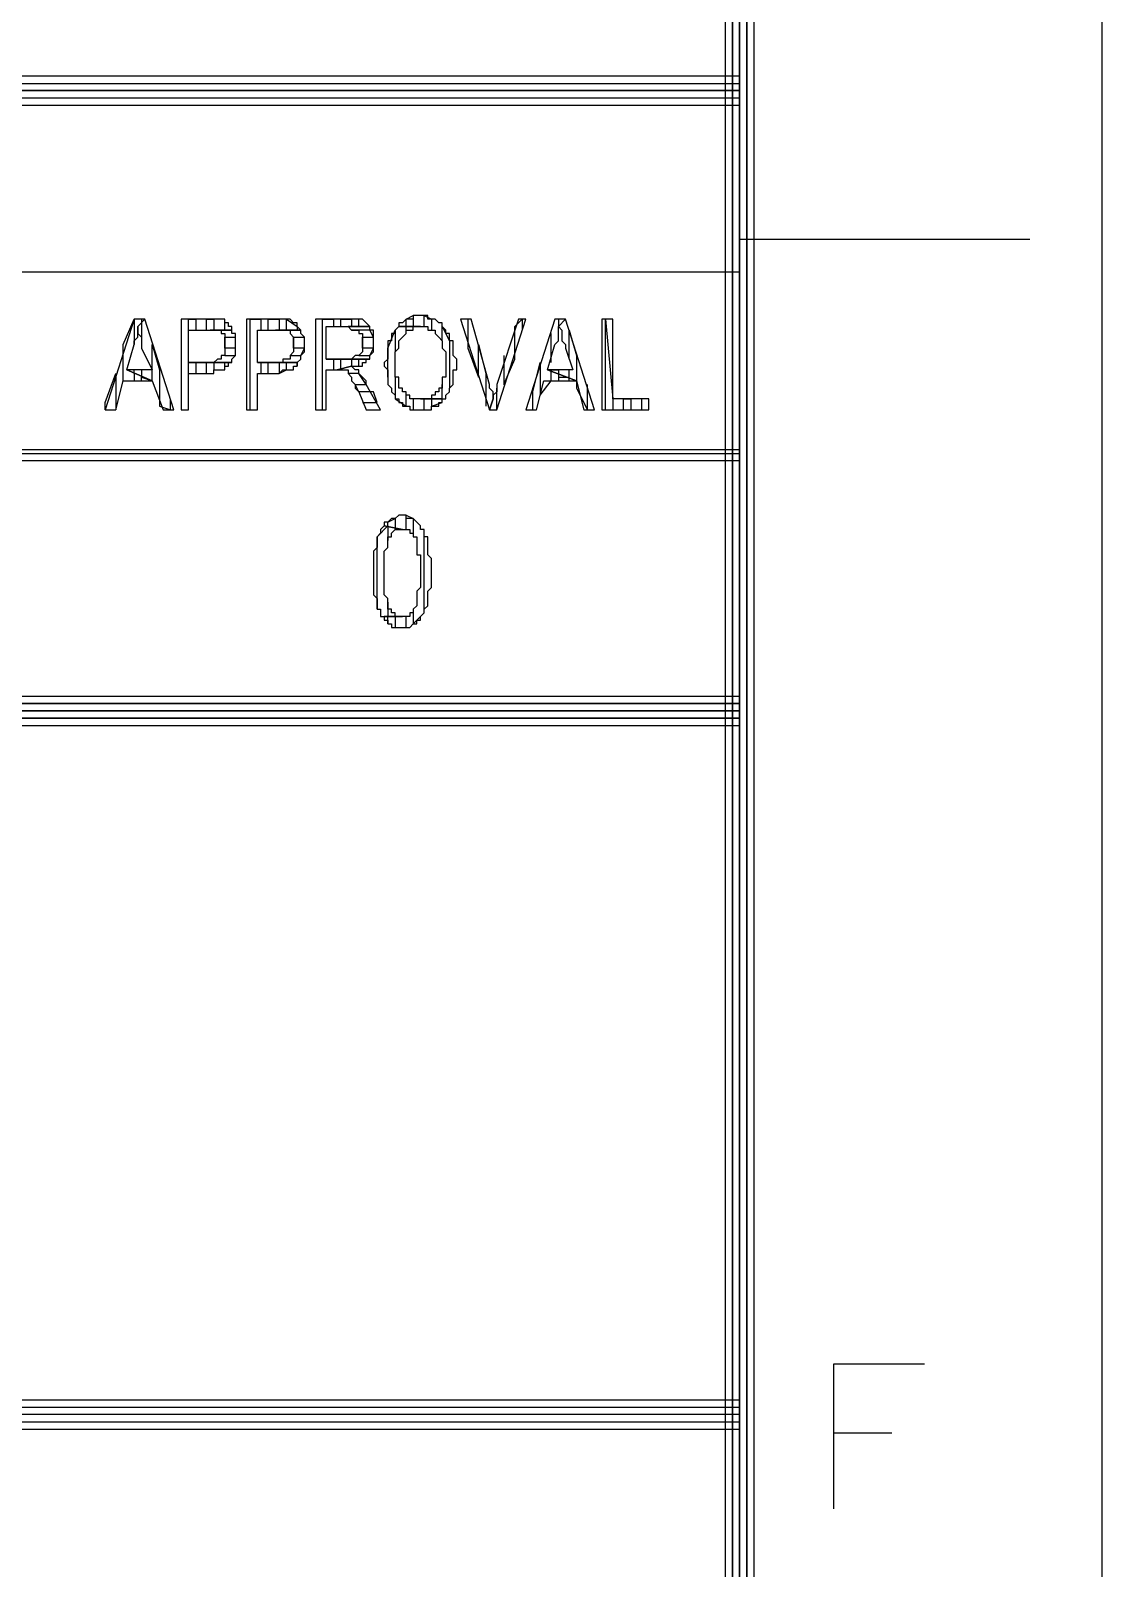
# Model space of a CAD drawing. Extents: x 0 to 594, y 0 to 420.
# Drawn here: x 564.45 to 594, y 41.36 to 83.75 of the extents above; entities that cross this region are included whole.
import ezdxf

# ---------------------------------------------------------------- set-up
doc = ezdxf.new("R2010")
doc.units = 0

msp = doc.modelspace()

# ---------------------------------------------------------------- linework, layer by layer
at = {"layer": 'GT_1', "flags": 128}
for points in [[(0, 0), (594, 0), (594, 420), (0, 420), (0, 0)], [(583.6, 10.4), (584.4, 9.6), (584.4, 410.4), (583.6, 409.6), (583.6, 10.4)], [(25, 10), (584, 10), (584, 85), (404, 85), (404, 410), (25, 410), (25, 10)], [(584.2, 9.8), (584.2, 410.2), (584, 410), (584, 10), (583.8, 10.2), (583.8, 409.8)], [(584.4, 97.3), (583.6, 97.3), (583.6, 10), (584.4, 10), (584.4, 97.3)], [(583.8, 97.3), (583.8, 10), (584, 10), (584, 97.3), (584.2, 97.3), (584.2, 10)], [(404, 82.5), (404, 81.7), (584, 81.7), (584, 82.5), (404, 82.5)], [(404, 81.9), (584, 81.9), (584, 82.1), (404, 82.1), (404, 82.3), (584, 82.3)], [(404, 82.1), (584, 82.1)], [(584, 78), (592, 78)], [(404, 77.1), (584, 77.1)], [(575.2, 75.9), (575.2, 75.9), (575.1, 75.9), (575.1, 75.9), (575, 75.9), (575, 75.8), (574.9, 75.8), (574.9, 75.8), (574.8, 75.8), (574.8, 75.8), (574.7, 75.7), (574.7, 75.7), (574.6, 75.7), (574.6, 75.6), (575.2, 75.6), (575.3, 75.6), (575.3, 75.6), (575.4, 75.6), (575.4, 75.5), (575.5, 75.5), (575.5, 75.5), (575.6, 75.5), (575.6, 75.4), (575.6, 75.4), (575.7, 75.3), (575.7, 75.3), (575.8, 75.2), (575.8, 75.2), (575.8, 75.1), (575.8, 75.1), (575.8, 75), (575.9, 74.9), (575.9, 74.9), (575.9, 74.8), (575.9, 74.7), (575.9, 74.7), (575.9, 74.6), (575.9, 74.5), (575.9, 74.4), (575.9, 74.4), (575.9, 74.3), (575.9, 74.2), (575.8, 74.2), (575.8, 74.1), (575.8, 74), (575.8, 74), (575.8, 73.9), (575.7, 73.9), (575.7, 73.8), (575.7, 73.8), (575.6, 73.8), (575.6, 73.7), (575.6, 73.7), (575.5, 73.7), (575.5, 73.6), (575.4, 73.6), (575.4, 73.6), (575.3, 73.6), (575.3, 73.6), (575.2, 73.6), (575.8, 73.6), (575.9, 73.6), (575.9, 73.7), (575.9, 73.7), (576, 73.8), (576, 73.8), (576, 73.9), (576, 73.9), (576.1, 74), (576.1, 74), (576.1, 74.1), (576.1, 74.2), (576.1, 74.2), (576.1, 74.3), (576.1, 74.4), (576.2, 74.4), (576.2, 74.5), (576.2, 74.6), (576.2, 74.6), (576.2, 74.7), (576.1, 74.8), (576.1, 74.9), (576.1, 74.9), (576.1, 75), (576.1, 75.1), (576.1, 75.1), (576.1, 75.2), (576, 75.2), (576, 75.3), (576, 75.3), (576, 75.4), (575.9, 75.4), (575.9, 75.5), (575.9, 75.5), (575.8, 75.6), (575.8, 75.6), (575.8, 75.7), (575.7, 75.7), (575.7, 75.7), (575.6, 75.8), (575.6, 75.8), (575.5, 75.8), (575.5, 75.8), (575.4, 75.8), (575.4, 75.9), (575.3, 75.9), (575.3, 75.9), (575.2, 75.9)], [(574.8, 75.6), (574.8, 75.8), (575, 75.9), (575, 75.6)], [(575.3, 75.6), (575.3, 75.9), (575.5, 75.8), (575.5, 75.5)], [(566.5, 73.3), (566.5, 73.5), (566.8, 74.3), (566.8, 73.3), (567, 74.1), (567, 75.1), (567.3, 75.8), (567.3, 75.1)], [(567.6, 75.8), (567.3, 75.8), (566.5, 73.3), (566.8, 73.3), (567, 74.1), (567.8, 74.1), (567.1, 74.4), (567.3, 75.1), (567.3, 75.2), (567.3, 75.2), (567.4, 75.3), (567.4, 75.4), (567.4, 75.4), (567.4, 75.5), (567.4, 75.6), (567.6, 75.8)], [(567.6, 75.8), (567.4, 75.6), (567.4, 75.5), (567.4, 75.5), (567.4, 75.4), (567.5, 75.3), (567.5, 75.3), (567.5, 75.2), (567.5, 75.1), (567.5, 75), (567.8, 74.4), (567.1, 74.4), (567.8, 74.1), (568.1, 73.3), (568.4, 73.3), (567.6, 75.8)], [(567.5, 75.8), (567.5, 75.8)], [(567.5, 75.8), (567.5, 75)], [(569.3, 75.8), (568.6, 75.8), (568.6, 73.3), (568.8, 73.3), (568.8, 74.3), (569.4, 74.3), (569.4, 74.3), (569.5, 74.3), (569.5, 74.4), (569.6, 74.4), (569.7, 74.4), (569.7, 74.4), (569.8, 74.4), (569.8, 74.4), (569.8, 74.5), (569.9, 74.5), (569.9, 74.5), (569.9, 74.6), (570, 74.6), (568.8, 74.6), (568.8, 75.5), (569.4, 75.5), (570, 75.5), (570, 75.6), (569.9, 75.6), (569.9, 75.7), (569.9, 75.7), (569.8, 75.7), (569.8, 75.8), (569.7, 75.8), (569.6, 75.8), (569.6, 75.8), (569.6, 75.8), (569.5, 75.8), (569.5, 75.8), (569.4, 75.8), (569.3, 75.8)], [(568.8, 73.3), (568.8, 75.8), (569, 75.8), (569, 75.5)], [(570, 75.5), (569.4, 75.5), (569.4, 75.5), (569.5, 75.5), (569.5, 75.5), (569.6, 75.5), (569.6, 75.5), (569.6, 75.5), (569.7, 75.5), (569.7, 75.4), (569.8, 75.4), (569.8, 75.4), (569.8, 75.3), (569.8, 75.2), (569.8, 75.2), (569.8, 75.1), (569.8, 75.1), (569.8, 75), (569.8, 74.9), (569.8, 74.9), (569.8, 74.8), (569.7, 74.8), (569.7, 74.7), (569.7, 74.7), (569.6, 74.7), (569.6, 74.7), (569.5, 74.6), (569.4, 74.6), (569.4, 74.6), (568.8, 74.6), (570, 74.6), (570, 74.7), (570, 74.7), (570.1, 74.8), (570.1, 74.8), (570.1, 74.9), (570.1, 75), (570.1, 75), (570.1, 75.1), (570.1, 75.2), (570.1, 75.3), (570.1, 75.3), (570.1, 75.4), (570, 75.4), (570, 75.5), (570, 75.5)], [(569.3, 75.5), (569.3, 75.8), (569.5, 75.8), (569.5, 75.5)], [(569.8, 75.5), (569.8, 75.8)], [(571.2, 75.8), (570.4, 75.8), (570.4, 73.3), (570.7, 73.3), (570.7, 74.3), (571.2, 74.3), (571.3, 74.3), (571.3, 74.3), (571.4, 74.4), (571.5, 74.4), (571.5, 74.4), (571.6, 74.4), (571.6, 74.4), (571.7, 74.4), (571.7, 74.5), (571.7, 74.5), (571.8, 74.5), (571.8, 74.6), (571.8, 74.6), (570.7, 74.6), (570.7, 75.5), (571.2, 75.5), (571.9, 75.5), (571.8, 75.6), (571.8, 75.6), (571.8, 75.7), (571.7, 75.7), (571.7, 75.7), (571.6, 75.8), (571.6, 75.8), (571.5, 75.8), (571.5, 75.8), (571.4, 75.8), (571.4, 75.8), (571.3, 75.8), (571.3, 75.8), (571.2, 75.8)], [(570.5, 73.3), (570.5, 75.8), (570.8, 75.8), (570.8, 75.5)], [(571.9, 75.5), (571.2, 75.5), (571.3, 75.5), (571.3, 75.5), (571.4, 75.5), (571.4, 75.5), (571.5, 75.5), (571.5, 75.5), (571.6, 75.5), (571.6, 75.4), (571.6, 75.4), (571.7, 75.3), (571.7, 75.2), (571.7, 75.2), (571.7, 75.1), (571.7, 75.1), (571.7, 75), (571.7, 74.9), (571.7, 74.9), (571.6, 74.8), (571.6, 74.8), (571.6, 74.7), (571.5, 74.7), (571.5, 74.7), (571.4, 74.7), (571.4, 74.6), (571.3, 74.6), (571.2, 74.6), (570.7, 74.6), (571.8, 74.6), (571.9, 74.7), (571.9, 74.7), (571.9, 74.8), (571.9, 74.8), (572, 74.9), (572, 75), (572, 75), (572, 75.1), (572, 75.2), (572, 75.3), (572, 75.3), (571.9, 75.4), (571.9, 75.4), (571.9, 75.5), (571.9, 75.5)], [(571, 75.5), (571, 75.8), (571.3, 75.8), (571.3, 75.5)], [(571.5, 75.5), (571.5, 75.8), (571.8, 75.6), (571.8, 75.5)], [(573.2, 75.8), (572.3, 75.8), (572.3, 73.3), (572.6, 73.3), (572.6, 74.4), (572.9, 74.4), (573.3, 74.5), (573.4, 74.5), (573.5, 74.5), (573.5, 74.5), (573.6, 74.5), (573.6, 74.6), (573.7, 74.6), (573.7, 74.6), (573.7, 74.7), (573.8, 74.7), (573.8, 74.7), (572.6, 74.7), (572.6, 75.6), (573.2, 75.6), (573.8, 75.6), (573.7, 75.7), (573.7, 75.7), (573.7, 75.7), (573.6, 75.8), (573.6, 75.8), (573.6, 75.8), (573.5, 75.8), (573.5, 75.8), (573.4, 75.8), (573.3, 75.8), (573.3, 75.8), (573.2, 75.8)], [(572.5, 73.3), (572.5, 75.8), (572.8, 75.8), (572.8, 75.6)], [(573.8, 75.6), (573.2, 75.6), (573.2, 75.6), (573.3, 75.5), (573.4, 75.5), (573.4, 75.5), (573.5, 75.5), (573.5, 75.5), (573.5, 75.4), (573.6, 75.4), (573.6, 75.3), (573.6, 75.3), (573.6, 75.2), (573.6, 75.1), (573.6, 75.1), (573.6, 75), (573.6, 75), (573.6, 74.9), (573.6, 74.9), (573.5, 74.8), (573.5, 74.8), (573.4, 74.8), (573.4, 74.8), (573.4, 74.8), (573.3, 74.7), (573.3, 74.7), (573.2, 74.7), (573.1, 74.7), (572.6, 74.7), (573.8, 74.7), (573.8, 74.8), (573.8, 74.8), (573.9, 74.9), (573.9, 74.9), (573.9, 75), (573.9, 75.1), (573.9, 75.1), (573.9, 75.2), (573.9, 75.3), (573.9, 75.3), (573.9, 75.4), (573.9, 75.5), (573.8, 75.5), (573.8, 75.5), (573.8, 75.6)], [(573, 75.6), (573, 75.8), (573.3, 75.8), (573.3, 75.6)], [(573.5, 74.8), (573.8, 74.8), (573.9, 75), (573.6, 75), (573.6, 75.3), (573.9, 75.3), (573.8, 75.5), (573.3, 75.5)], [(573.5, 75.6), (573.5, 75.8)], [(574.6, 75.6), (574.6, 75.6), (574.5, 75.5), (574.5, 75.5), (574.5, 75.4), (574.4, 75.4), (574.4, 75.3), (574.4, 75.3), (574.4, 75.2), (574.3, 75.2), (574.3, 75.1), (574.3, 75.1), (574.3, 75), (574.3, 74.9), (574.3, 74.8), (574.3, 74.8), (574.3, 74.7), (574.2, 74.6), (574.2, 74.5), (574.2, 74.5), (574.2, 74.5), (574.3, 74.4), (574.3, 74.3), (574.3, 74.2), (574.3, 74.2), (574.3, 74.1), (574.3, 74), (574.3, 74), (574.4, 73.9), (574.4, 73.8), (574.4, 73.8), (574.5, 73.7), (574.5, 73.7), (574.5, 73.6), (574.6, 73.6), (574.6, 73.5), (574.7, 73.5), (574.7, 73.5), (574.7, 73.4), (574.8, 73.4), (574.8, 73.4), (574.9, 73.4), (574.9, 73.3), (575, 73.3), (575, 73.3), (575.1, 73.3), (575.1, 73.3), (575.2, 73.3), (575.3, 73.3), (575.3, 73.3), (575.4, 73.3), (575.4, 73.3), (575.5, 73.3), (575.5, 73.4), (575.6, 73.4), (575.6, 73.4), (575.7, 73.4), (575.7, 73.4), (575.7, 73.5), (575.8, 73.5), (575.8, 73.6), (575.2, 73.6), (575.2, 73.6), (575.1, 73.6), (575.1, 73.6), (575, 73.6), (575, 73.6), (574.9, 73.6), (574.9, 73.7), (574.8, 73.7), (574.8, 73.7), (574.8, 73.8), (574.7, 73.8), (574.7, 73.9), (574.6, 73.9), (574.6, 74), (574.6, 74.1), (574.6, 74.1), (574.6, 74.2), (574.5, 74.2), (574.5, 74.3), (574.5, 74.4), (574.5, 74.5), (574.5, 74.5), (574.5, 74.6), (574.5, 74.7), (574.5, 74.8), (574.5, 74.8), (574.5, 74.9), (574.6, 75), (574.6, 75), (574.6, 75.1), (574.6, 75.2), (574.6, 75.2), (574.7, 75.3), (574.7, 75.3), (574.7, 75.3), (574.8, 75.4), (574.8, 75.4), (574.8, 75.5), (574.9, 75.5), (574.9, 75.5), (575, 75.5), (575, 75.6), (575.1, 75.6), (575.2, 75.6), (575.2, 75.6), (574.6, 75.6)], [(574.3, 74.2), (574.3, 75), (574.5, 75.5), (574.5, 74.9)], [(574.8, 75.4), (574.8, 75.6), (575, 75.6), (575, 75.6)], [(575.8, 75.2), (575.8, 75.6), (576, 75.2), (576, 73.9)], [(576.6, 75.8), (576.3, 75.8), (577.1, 73.3), (577.2, 73.6), (577.2, 73.7), (577.2, 73.7), (577.2, 73.8), (577.1, 73.9), (577.1, 73.9), (577.1, 74), (576.6, 75.8)], [(576.5, 75.8), (576.5, 75), (576.8, 74.2), (576.8, 75.1), (577, 74.3), (577, 73.4)], [(578.1, 75.8), (577.9, 75.8), (577.3, 74), (577.3, 74), (577.3, 73.9), (577.3, 73.9), (577.3, 73.8), (577.2, 73.7), (577.2, 73.7), (577.2, 73.6), (577.1, 73.3), (577.3, 73.3), (578.1, 75.8)], [(577.5, 74.8), (577.5, 74), (577.8, 74.7), (577.8, 75.6), (578, 75.8), (578, 75.5)], [(579.2, 75.8), (578.9, 75.8), (578.1, 73.3), (578.4, 73.3), (578.6, 74.1), (579.5, 74.1), (578.7, 74.4), (578.9, 75.1), (579, 75.2), (579, 75.2), (579, 75.3), (579, 75.4), (579, 75.4), (579, 75.5), (579, 75.6), (579.2, 75.8)], [(579.2, 75.8), (579, 75.6), (579.1, 75.5), (579.1, 75.5), (579.1, 75.4), (579.1, 75.3), (579.1, 75.3), (579.1, 75.2), (579.2, 75.1), (579.2, 75), (579.4, 74.4), (578.7, 74.4), (579.5, 74.1), (579.7, 73.3), (580, 73.3), (579.2, 75.8)], [(579, 75.8), (579, 75.6)], [(579.3, 74.7), (579.3, 75.5), (579.5, 74.8), (579.5, 73.9), (579.8, 73.3), (579.8, 74)], [(580.5, 75.8), (580.2, 75.8), (580.2, 73.3), (581.5, 73.3), (581.5, 73.6), (580.5, 73.6), (580.5, 75.8)], [(580.3, 73.3), (580.3, 75.8), (580.5, 73.6), (580.5, 73.3), (580.8, 73.3), (580.8, 73.6), (581, 73.6), (581, 73.3), (581.3, 73.3), (581.3, 73.6)], [(567.5, 74.4), (567.5, 74.2), (567.8, 74.1), (567.8, 75.1), (568, 74.4), (568, 73.4), (568.3, 73.3), (568.3, 73.6)], [(569.8, 74.8), (570.1, 74.8), (570.1, 75), (569.8, 75), (569.8, 75.3), (570.1, 75.3)], [(571.6, 74.8), (571.9, 74.8), (572, 75), (571.7, 75), (571.7, 75.3), (572, 75.3)], [(578.8, 74.6), (578.8, 75.4)], [(569, 74.6), (569, 74.3), (569.3, 74.3), (569.3, 74.6)], [(569.5, 74.6), (569.5, 74.4), (569.8, 74.4), (569.8, 74.6)], [(570.8, 74.6), (570.8, 74.3), (571, 74.3), (571, 74.6)], [(571.3, 74.6), (571.3, 74.3), (571.5, 74.4), (571.5, 74.6)], [(571.8, 74.6), (571.8, 74.5)], [(572.8, 74.7), (572.8, 74.4), (573, 74.4), (573, 74.7)], [(573.3, 74.7), (573.3, 74.5), (573.5, 74.5), (573.5, 74.7)], [(578.3, 73.3), (578.3, 73.8), (578.5, 74.6), (578.5, 73.7), (578.8, 74.1), (578.8, 74.3)], [(567.3, 74.3), (567.3, 74.4)], [(567.3, 74.3), (567.3, 74.1), (567.5, 74.1), (567.5, 74.2)], [(573.3, 74.5), (572.9, 74.4), (572.9, 74.4), (573, 74.4), (573, 74.4), (573.1, 74.4), (573.1, 74.4), (573.2, 74.4), (573.2, 74.3), (573.2, 74.3), (573.2, 74.3), (573.3, 74.2), (573.3, 74.1), (573.3, 74.1), (573.4, 74), (573.4, 74), (573.4, 73.9), (573.5, 73.8), (573.7, 73.3), (574.1, 73.3), (573.7, 74), (573.7, 74), (573.7, 74.1), (573.7, 74.1), (573.6, 74.2), (573.6, 74.2), (573.5, 74.3), (573.5, 74.3), (573.5, 74.4), (573.5, 74.4), (573.4, 74.4), (573.3, 74.5)], [(573.6, 73.5), (574, 73.5), (573.9, 73.8), (573.5, 73.8), (573.4, 74), (573.7, 74), (573.5, 74.3), (573.2, 74.3)], [(574.5, 74.2), (574.5, 73.6), (574.8, 73.4), (574.8, 73.7)], [(578.8, 74.3), (578.8, 74.4), (579, 74.4), (579, 74.2), (579.3, 74.2), (579.3, 74.4)], [(579, 74.2), (579, 74.1), (579.3, 74.1), (579.3, 74.2)], [(567.8, 74.1), (567.8, 74.1)], [(575.5, 73.7), (575.5, 73.6), (575.8, 73.6), (575.8, 74)], [(577.3, 73.3), (577.3, 73.9)], [(575, 73.6), (575, 73.3), (575.3, 73.3), (575.3, 73.6), (575.5, 73.6), (575.5, 73.4), (575.8, 73.5), (575.8, 73.6)], [(575.3, 73.6), (575.3, 73.6)], [(404, 72.2), (404, 71.9), (584, 71.9), (584, 72.2), (404, 72.2)], [(404, 72.1), (584, 72.1)], [(404, 72.1), (584, 72.1)], [(564.7, 72.1), (571.7, 72.1)], [(573.5, 72.1), (573.9, 72.1)], [(575.7, 72.1), (584, 72.1)], [(574.7, 70.4), (574.6, 70.4), (574.5, 70.3), (574.5, 70.3), (574.4, 70.3), (574.4, 70.3), (574.3, 70.2), (574.3, 70.2), (574.2, 70.2), (574.2, 70.1), (574.2, 70.1), (574.7, 70), (574.7, 70), (574.8, 70), (574.8, 70), (574.9, 70), (574.9, 69.9), (575, 69.9), (575, 69.8), (575, 69.8), (575.1, 69.8), (575.1, 69.7), (575.1, 69.6), (575.1, 69.6), (575.1, 69.5), (575.1, 69.4), (575.1, 69.3), (575.2, 69.3), (575.2, 69.2), (575.2, 69.1), (575.2, 68.9), (575.2, 68.8), (575.2, 68.8), (575.2, 68.7), (575.2, 68.6), (575.2, 68.5), (575.2, 68.4), (575.1, 68.3), (575.1, 68.2), (575.1, 68.1), (575.1, 68.1), (575.1, 68), (575.1, 67.9), (575.1, 67.9), (575, 67.8), (575, 67.8), (575, 67.7), (574.9, 67.7), (574.9, 67.6), (574.8, 67.6), (574.8, 67.6), (574.7, 67.6), (574.2, 67.6), (574.2, 67.5), (574.3, 67.5), (574.3, 67.4), (574.4, 67.4), (574.4, 67.3), (574.5, 67.3), (574.6, 67.3), (574.6, 67.3), (574.7, 67.3), (574.7, 67.3), (574.8, 67.3), (574.8, 67.3), (574.9, 67.3), (575, 67.4), (575, 67.4), (575.1, 67.4), (575.1, 67.5), (575.1, 67.5), (575.2, 67.5), (575.2, 67.6), (575.3, 67.7), (575.3, 67.7), (575.3, 67.8), (575.4, 67.9), (575.4, 68), (575.4, 68), (575.4, 68.1), (575.4, 68.1), (575.4, 68.2), (575.4, 68.3), (575.5, 68.4), (575.5, 68.4), (575.5, 68.5), (575.5, 68.6), (575.5, 68.7), (575.5, 68.8), (575.5, 68.9), (575.5, 69), (575.5, 69.1), (575.5, 69.2), (575.5, 69.2), (575.4, 69.3), (575.4, 69.4), (575.4, 69.5), (575.4, 69.5), (575.4, 69.6), (575.4, 69.7), (575.4, 69.8), (575.3, 69.8), (575.3, 69.9), (575.3, 70), (575.2, 70), (575.2, 70.1), (575.1, 70.2), (575.1, 70.2), (575, 70.3), (575, 70.3), (575, 70.3), (574.9, 70.3), (574.8, 70.3), (574.8, 70.4), (574.7, 70.4)], [(574.8, 70), (574.8, 70.4), (575, 70.3), (575, 69.8)], [(574.2, 70.1), (574.1, 70), (574.1, 69.9), (574, 69.8), (574, 69.8), (574, 69.7), (574, 69.7), (574, 69.6), (574, 69.5), (573.9, 69.4), (573.9, 69.4), (573.9, 69.3), (573.9, 69.2), (573.9, 69.1), (573.9, 69), (573.9, 68.9), (573.9, 68.8), (573.9, 68.8), (573.9, 68.7), (573.9, 68.6), (573.9, 68.5), (573.9, 68.4), (573.9, 68.3), (573.9, 68.2), (574, 68.1), (574, 68), (574, 68), (574, 67.9), (574, 67.8), (574.1, 67.8), (574.1, 67.7), (574.1, 67.7), (574.1, 67.6), (574.2, 67.6), (574.7, 67.6), (574.7, 67.6), (574.6, 67.6), (574.5, 67.6), (574.5, 67.7), (574.4, 67.7), (574.4, 67.8), (574.3, 67.8), (574.3, 67.9), (574.3, 67.9), (574.3, 68), (574.3, 68.1), (574.3, 68.1), (574.2, 68.2), (574.2, 68.3), (574.2, 68.4), (574.2, 68.5), (574.2, 68.6), (574.2, 68.7), (574.2, 68.8), (574.2, 68.9), (574.2, 69), (574.2, 69.1), (574.2, 69.2), (574.2, 69.3), (574.2, 69.4), (574.3, 69.5), (574.3, 69.5), (574.3, 69.6), (574.3, 69.7), (574.3, 69.7), (574.3, 69.8), (574.4, 69.8), (574.4, 69.9), (574.5, 70), (574.5, 70), (574.6, 70), (574.6, 70), (574.7, 70), (574.2, 70.1)], [(574, 67.8), (574, 69.8), (574.3, 70.1), (574.3, 69.7)], [(574.3, 70.1), (574.3, 70.2), (574.5, 70.3), (574.5, 70)], [(574.5, 70), (574.5, 70)], [(575, 67.8), (575, 67.4), (575.3, 67.7), (575.3, 70)], [(574.3, 68), (574.3, 67.6), (574.5, 67.6), (574.5, 67.6)], [(574.3, 67.4), (574.3, 67.6)], [(574.5, 67.6), (574.5, 67.3), (574.8, 67.3), (574.8, 67.6)], [(584, 64.6), (584, 65.4), (404, 65.4), (404, 64.6), (584, 64.6)], [(404, 65.4), (404, 64.6), (584, 64.6), (584, 65.4), (404, 65.4)], [(584, 65.2), (404, 65.2), (404, 65), (584, 65), (584, 64.8), (404, 64.8)], [(404, 64.8), (584, 64.8), (584, 65), (404, 65), (404, 65.2), (584, 65.2)], [(404, 65), (584, 65)], [(514, 65), (584, 65)], [(586.6, 43), (586.6, 47), (589.1, 47)], [(584, 45.2), (584, 46), (404, 46), (404, 45.2), (584, 45.2)], [(404, 45.4), (584, 45.4), (584, 45.6), (404, 45.6), (404, 45.8), (584, 45.8)], [(586.6, 45.1), (588.2, 45.1)]]:
    msp.add_lwpolyline(points, dxfattribs=at)

doc.saveas('drawing.dxf')
